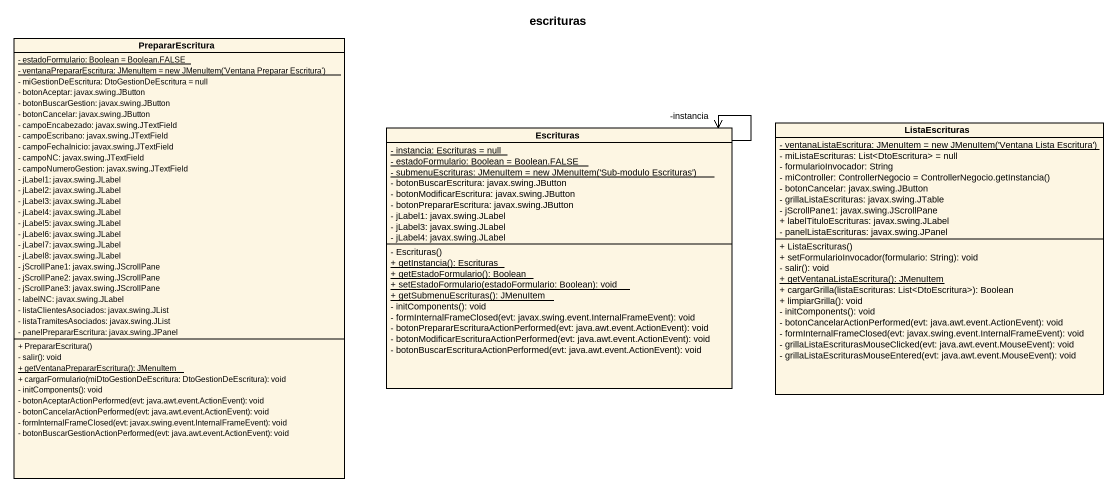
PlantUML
@startuml
title escrituras
hide circle
hide empty members
skinparam classAttributeIconSize 0
class PrepararEscritura {
  {static} - estadoFormulario: Boolean = Boolean.FALSE
  {static} {field} - ventanaPrepararEscritura: JMenuItem = new JMenuItem('Ventana Preparar Escritura')
  - miGestionDeEscritura: DtoGestionDeEscritura = null
  - botonAceptar: javax.swing.JButton
  - botonBuscarGestion: javax.swing.JButton
  - botonCancelar: javax.swing.JButton
  - campoEncabezado: javax.swing.JTextField
  - campoEscribano: javax.swing.JTextField
  - campoFechaInicio: javax.swing.JTextField
  - campoNC: javax.swing.JTextField
  - campoNumeroGestion: javax.swing.JTextField
  - jLabel1: javax.swing.JLabel
  - jLabel2: javax.swing.JLabel
  - jLabel3: javax.swing.JLabel
  - jLabel4: javax.swing.JLabel
  - jLabel5: javax.swing.JLabel
  - jLabel6: javax.swing.JLabel
  - jLabel7: javax.swing.JLabel
  - jLabel8: javax.swing.JLabel
  - jScrollPane1: javax.swing.JScrollPane
  - jScrollPane2: javax.swing.JScrollPane
  - jScrollPane3: javax.swing.JScrollPane
  - labelNC: javax.swing.JLabel
  - listaClientesAsociados: javax.swing.JList
  - listaTramitesAsociados: javax.swing.JList
  - panelPrepararEscritura: javax.swing.JPanel
  + PrepararEscritura()
  - salir(): void
  {static} + getVentanaPrepararEscritura(): JMenuItem
  + cargarFormulario(miDtoGestionDeEscritura: DtoGestionDeEscritura): void
  - initComponents(): void
  - botonAceptarActionPerformed(evt: java.awt.event.ActionEvent): void
  - botonCancelarActionPerformed(evt: java.awt.event.ActionEvent): void
  - formInternalFrameClosed(evt: javax.swing.event.InternalFrameEvent): void
  - botonBuscarGestionActionPerformed(evt: java.awt.event.ActionEvent): void
}
class Escrituras {
  {static} - instancia: Escrituras = null
  {static} - estadoFormulario: Boolean = Boolean.FALSE
  {static} {field} - submenuEscrituras: JMenuItem = new JMenuItem('Sub-modulo Escrituras')
  - botonBuscarEscritura: javax.swing.JButton
  - botonModificarEscritura: javax.swing.JButton
  - botonPrepararEscritura: javax.swing.JButton
  - jLabel1: javax.swing.JLabel
  - jLabel3: javax.swing.JLabel
  - jLabel4: javax.swing.JLabel
  - Escrituras()
  {static} + getInstancia(): Escrituras
  {static} + getEstadoFormulario(): Boolean
  {static} + setEstadoFormulario(estadoFormulario: Boolean): void
  {static} + getSubmenuEscrituras(): JMenuItem
  - initComponents(): void
  - formInternalFrameClosed(evt: javax.swing.event.InternalFrameEvent): void
  - botonPrepararEscrituraActionPerformed(evt: java.awt.event.ActionEvent): void
  - botonModificarEscrituraActionPerformed(evt: java.awt.event.ActionEvent): void
  - botonBuscarEscrituraActionPerformed(evt: java.awt.event.ActionEvent): void
}
class ListaEscrituras {
  {static} {field} - ventanaListaEscritura: JMenuItem = new JMenuItem('Ventana Lista Escritura')
  - miListaEscrituras: List<DtoEscritura> = null
  - formularioInvocador: String
  {field} - miController: ControllerNegocio = ControllerNegocio.getInstancia()
  - botonCancelar: javax.swing.JButton
  - grillaListaEscrituras: javax.swing.JTable
  - jScrollPane1: javax.swing.JScrollPane
  + labelTituloEscrituras: javax.swing.JLabel
  - panelListaEscrituras: javax.swing.JPanel
  + ListaEscrituras()
  + setFormularioInvocador(formulario: String): void
  - salir(): void
  {static} + getVentanaListaEscritura(): JMenuItem
  + cargarGrilla(listaEscrituras: List<DtoEscritura>): Boolean
  + limpiarGrilla(): void
  - initComponents(): void
  - botonCancelarActionPerformed(evt: java.awt.event.ActionEvent): void
  - formInternalFrameClosed(evt: javax.swing.event.InternalFrameEvent): void
  - grillaListaEscriturasMouseClicked(evt: java.awt.event.MouseEvent): void
  - grillaListaEscriturasMouseEntered(evt: java.awt.event.MouseEvent): void
}
Escrituras --> "-instancia" Escrituras
@enduml
